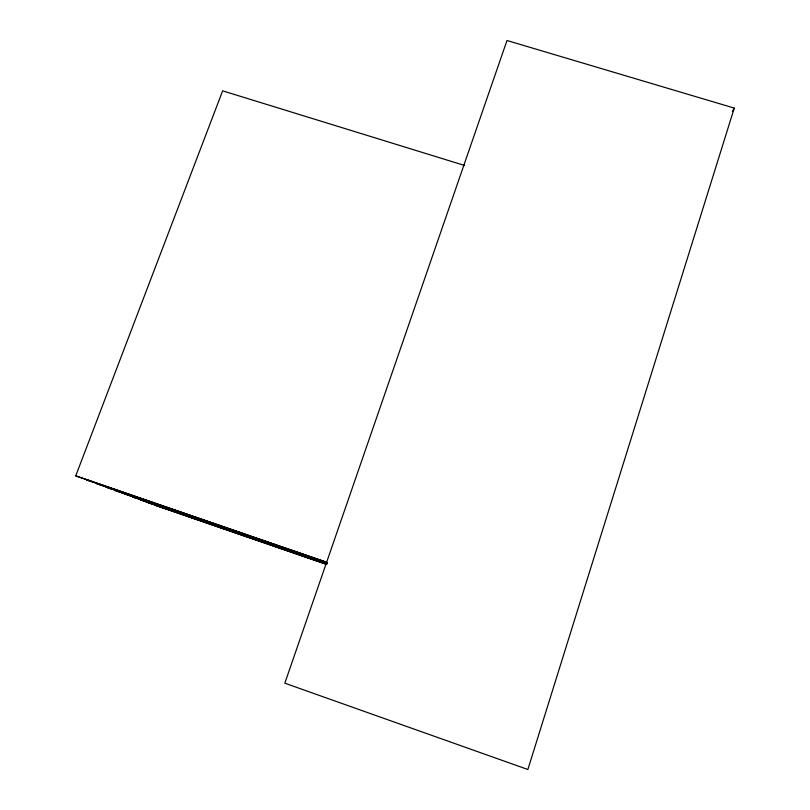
<?xml version="1.0" encoding="UTF-8"?>
<svg xmlns="http://www.w3.org/2000/svg" width="810" height="810" viewBox="0 0 810 810"><rect width="100%" height="100%" fill="white"/><g stroke="black" fill="none" stroke-linecap="round" stroke-linejoin="round"><path stroke-width="1.21" d="M734.265 108.094L527.867 769.5L284.826 683.184L506.989 40.5L734.265 108.094L732.392 111.385M327.007 562.474L75.735 475.865L222.649 90.841L464.575 165.473M75.735 475.865L326.44 562.13M327.412 562.758L86.376 479.803L91.317 481.636M326.997 562.889L96.42 483.529L327.351 563.142M326.794 563.213L106.201 487.154L110.889 488.896M327.007 563.406L115.445 490.587L327.372 563.77M326.359 563.537L124.203 493.837M326.47 563.79L132.516 496.915L136.515 498.393M326.531 563.922L140.403 499.841L326.602 564.145M326.43 564.185L148.017 502.666M326.298 564.337L155.368 505.389"/></g></svg>
